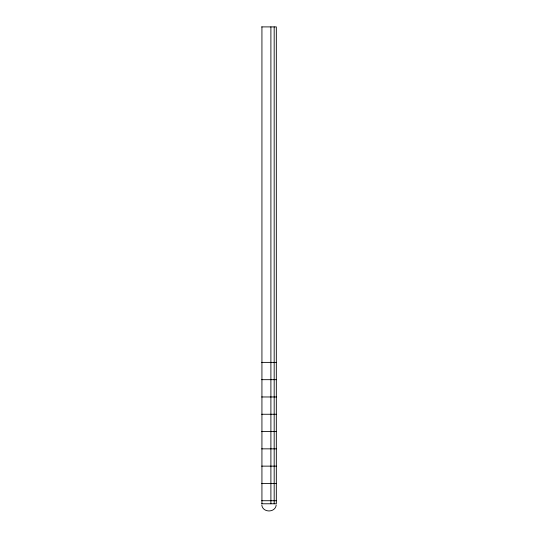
<?xml version="1.0" encoding="UTF-8"?>
<svg xmlns="http://www.w3.org/2000/svg" width="538" height="538" viewBox="0 0 538 538"><rect width="100%" height="100%" fill="white"/><g stroke="black" fill="none" stroke-linecap="round" stroke-linejoin="round"><path stroke-width="0.81" d="M276.209 505.048C275.274 512.909 262.726 512.909 261.791 505.048M261.676 26.9L276.324 26.9L276.324 503.776L261.676 503.776M261.676 362.383L276.324 362.383M261.676 379.673L276.324 379.673M261.676 396.97L276.324 396.97M261.676 414.26L276.324 414.26M261.676 431.55L276.324 431.55M261.676 448.847L276.324 448.847M261.676 466.137L276.324 466.137M261.676 483.433L276.324 483.433M261.676 500.723L276.324 500.723M274.178 26.9L274.178 503.776M270.896 26.9L270.896 503.776M261.932 26.9L261.932 503.776"/></g></svg>
